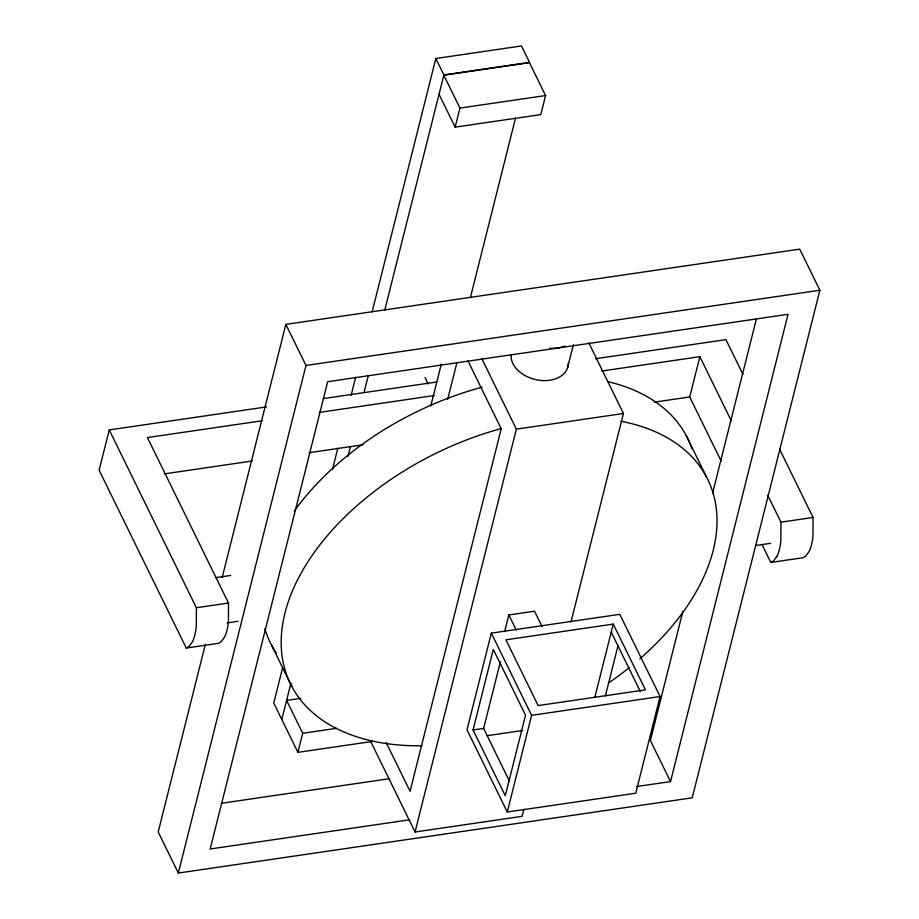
<?xml version="1.0" encoding="UTF-8"?>
<svg xmlns="http://www.w3.org/2000/svg" width="919" height="919" viewBox="0 0 919 919"><rect width="100%" height="100%" fill="white"/><g stroke="black" fill="none" stroke-linecap="round" stroke-linejoin="round"><path stroke-width="1.38" d="M266.613 406.887L109.258 429.931L99.126 470.206L186.247 648.033L218.366 643.334L221.088 641.784L224.477 637.258A45.835 16.68 81.7 0 0 228.44 621.508L228.498 603.048L147.419 437.559L262.455 420.718M205.408 644.219L158.194 831.948L178.332 873.05L692.225 797.807L819.874 290.243L799.737 249.141L285.843 324.373L222.191 577.465M178.332 873.05L305.981 365.475L285.843 324.373M282.501 668.228L273.747 703.024L297.917 752.351L372.333 741.449M332.563 469.149L337.813 448.277M351.115 395.377L355.664 377.272M372.126 311.851L435.836 58.494L521.487 45.95L529.539 62.389L443.888 74.933L384.728 310.197M281.8 719.462L290.909 683.276M347.968 456.364L350.426 446.623M364.073 392.321L368.278 375.618M297.917 752.351L302.707 733.282L286.602 700.404L300.639 698.348M455.135 127.144L459.937 108.086L443.82 75.209L529.47 62.664L545.576 95.553L540.786 114.611L455.135 127.144L439.029 94.266M430.804 405.876L441.281 364.2M470.379 297.653L515.536 118.08M447.679 399.34L456.766 363.223M523.864 809.386L522.118 816.325L415.055 832.005L516.363 429.162L481.751 358.525M491.32 633.134L467.013 729.812L507.277 812.017L635.753 793.212L660.072 696.533L619.797 614.329L491.32 633.134L531.596 715.338L507.277 812.017M473.067 729.973L493.319 649.411L525.542 715.177L505.278 795.739L473.067 729.973L483.635 728.434L500.396 661.76M567.643 367.485L573.41 344.602M504.657 631.537L508.827 614.96L534.513 611.192L541.957 626.379M571.021 621.853L623.427 413.493L588.815 342.844M594.811 697.441L613.249 624.093L505.921 639.808L538.132 705.574L645.471 689.859L613.249 624.093M605.38 695.89L617.959 645.885M721.151 461.097L689.721 396.951L699.853 356.675L601.865 371.023M682.92 611.146L650.388 740.484L670.525 781.587L636.534 786.561M712.65 492.929L756.36 319.088M670.525 781.587L788.042 314.298L327.681 381.707L210.164 848.995L409.897 819.748M776.911 556.374L773.522 560.9L770.8 562.451L762 544.485M186.247 648.033L188.969 646.482L192.358 641.956A45.835 16.68 81.7 0 0 196.321 626.207L196.379 607.746L109.258 429.931M459.937 108.086L545.576 95.553M305.981 365.475L819.874 290.243M323.327 398.582L436.732 381.982M595.512 358.732L725.93 339.639L742.977 374.435M319.261 412.401L434.285 395.549M164.271 473.894L252.323 460.993M309.129 452.676L363.085 444.785M654.225 402.154L689.721 396.951M516.363 429.162L623.427 413.493M215.632 577.66L230.703 575.455M196.379 607.746L228.498 603.048M767.733 495.226L780.932 522.164L813.051 517.466L812.993 535.915A45.835 16.68 81.7 0 1 809.03 551.676L805.641 556.19L802.919 557.741L770.8 562.451M227.142 622.898L238.101 621.29M755.59 545.53L770.662 543.324M302.707 733.282L336.4 728.353M531.596 715.338L660.072 696.533M487.254 735.659L522.566 730.49M221.192 803.321L389.759 778.646M779.588 449.173L813.051 517.466M699.853 356.675L731.283 420.822M686.321 435.801L706.458 476.904M435.836 58.494L443.888 74.933M611.227 632.146L640.29 691.467M467.874 360.685L501.223 428.759L410.058 791.305L386.141 742.495M425.037 377.64L428.139 383.97M508.827 614.96L516.26 630.135M483.635 728.434L509.528 781.299M370.38 740.806L415.055 832.005M271.622 645.276L291.748 686.378M780.932 522.164L780.874 540.613A45.835 16.68 81.7 0 1 776.911 556.374M568.287 363.189A29.04 20.298 14.1 0 1 538.741 380.167A29.04 20.298 14.1 0 1 511.159 354.7M564.99 346.061A29.04 20.298 14.1 0 1 549.907 348.267M621.072 421.258A232.335 143.042 -26.1 0 1 639.865 658.808M629.251 667.665A232.335 143.042 -26.1 0 1 608.7 682.886M421.867 745.78A232.335 143.042 -26.1 0 1 284.913 613.26A232.335 143.042 -26.1 0 1 500.958 428.633M607.585 381.58A232.335 143.042 -26.1 0 1 691.892 448.69M276.205 652.972A232.335 143.042 -26.1 0 1 264.879 628.711M294.137 511.297A232.335 143.042 -26.1 0 1 482.119 387.186"/></g></svg>
